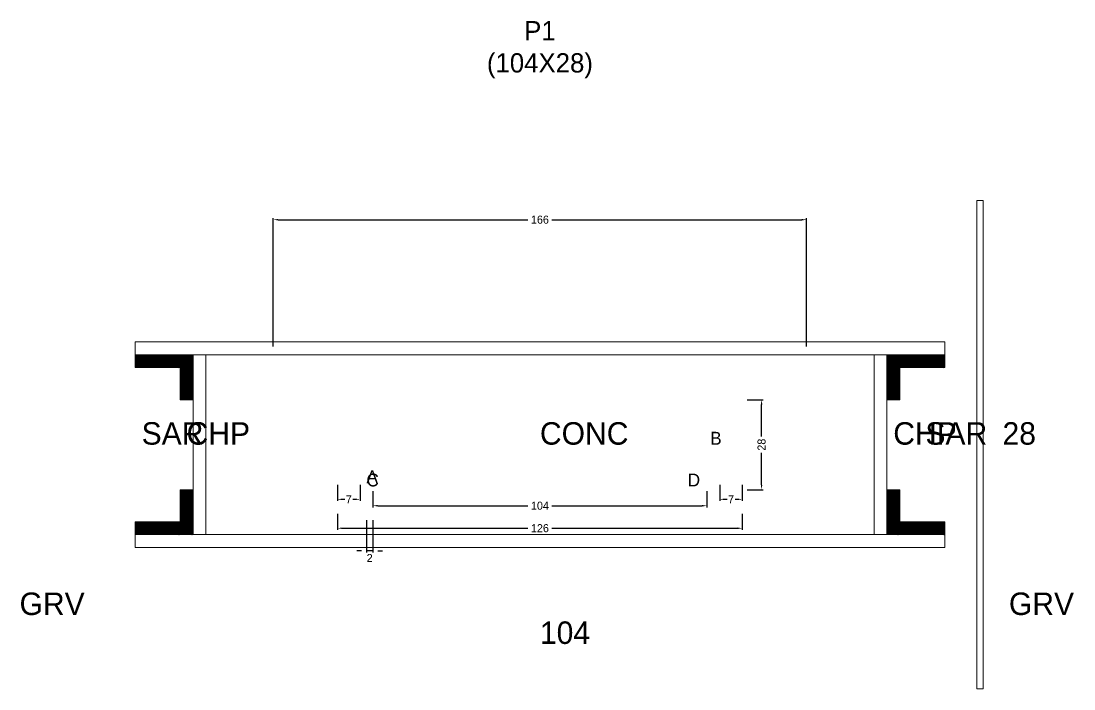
# Model space of a CAD drawing. Header units: centimetres. Extents: x -10500 to 4081, y -386 to 295.
# Drawn here: x -161.5 to 166.2, y 64 to 271.8 of the extents above; entities that cross this region are included whole.
import ezdxf

# ---------------------------------------------------------------- set-up
doc = ezdxf.new("R2010")
doc.units = ezdxf.units.CM
for name, color, linetype in [('COTA', 241, 'Continuous'), ('Hachura', 251, 'Continuous'), ('NOMENCLATURA', 7, 'Continuous'), ('SARRAFO', 251, 'Continuous'), ('Texto Seção', 7, 'Continuous')]:
    doc.layers.add(name, color=color, linetype=linetype)
doc.dimstyles.new('cotax2', dxfattribs={"dimtxt": 2.5, "dimasz": 1.5, "dimexe": 0.5, "dimexo": 0.5, "dimgap": 0.5, "dimtad": 1, "dimcen": 2.5, "dimazin": 3, "dimtfac": 1, "dimtmove": 0, "dimatfit": 3})

# ---------------------------------------------------------------- blocks, each defined once
blk = doc.blocks.new('_CLOSEDFILLED')
at = {"color": 0, "linetype": 'BYBLOCK'}
blk.add_solid([(-1, 0.16), (0, 0), (-1, -0.16)], dxfattribs=at)
blk = doc.blocks.new('*D14')
for p, q in [((-63, 118.5), (-63, 113.5)), ((63, 118.5), (63, 113.5)), ((-61.5, 114), (-3.75, 114)), ((3.75, 114), (61.5, 114))]:
    blk.add_line(p, q)
at = {"layer": 'Defpoints'}
for p in [(-63, 119), (63, 119), (-63, 114)]:
    blk.add_point(p, dxfattribs=at)
at = {"layer": 'COTA', "xscale": 1.5, "yscale": 1.5, "rotation": 180}
blk.add_blockref('_CLOSEDFILLED', (-63, 114), dxfattribs=at)
at = {"layer": 'COTA', "xscale": 1.5, "yscale": 1.5}
blk.add_blockref('_CLOSEDFILLED', (63, 114), dxfattribs=at)
at = {"layer": 'COTA', "insert": (0, 114), "char_height": 2.5, "attachment_point": 5}
blk.add_mtext('126', dxfattribs=at)
blk = doc.blocks.new('*D15')
for p, q in [((-52, 125.5), (-52, 120.5)), ((52, 125.5), (52, 120.5)), ((-50.5, 121), (-3.75, 121)), ((3.75, 121), (50.5, 121))]:
    blk.add_line(p, q)
at = {"layer": 'Defpoints'}
for p in [(-52, 126), (52, 126), (-52, 121)]:
    blk.add_point(p, dxfattribs=at)
at = {"layer": 'COTA', "xscale": 1.5, "yscale": 1.5, "rotation": 180}
blk.add_blockref('_CLOSEDFILLED', (-52, 121), dxfattribs=at)
at = {"layer": 'COTA', "xscale": 1.5, "yscale": 1.5}
blk.add_blockref('_CLOSEDFILLED', (52, 121), dxfattribs=at)
at = {"layer": 'COTA', "insert": (0, 121), "char_height": 2.5, "attachment_point": 5}
blk.add_mtext('104', dxfattribs=at)
blk = doc.blocks.new('*D16')
for p, q in [((64.5, 154), (69.5, 154)), ((69, 142.5), (69, 152.5)), ((69, 127.5), (69, 137.5)), ((64.5, 126), (69.5, 126))]:
    blk.add_line(p, q)
at = {"layer": 'Defpoints'}
for p in [(64, 154), (64, 126), (69, 126)]:
    blk.add_point(p, dxfattribs=at)
at = {"layer": 'COTA', "xscale": 1.5, "yscale": 1.5}
for p, rotation in [((69, 154), 90), ((69, 126), 270)]:
    blk.add_blockref('_CLOSEDFILLED', p, dxfattribs=dict(at, rotation=rotation))
at = {"layer": 'COTA', "insert": (69, 140), "char_height": 2.5, "attachment_point": 5, "rotation": 90}
blk.add_mtext('28', dxfattribs=at)
blk = doc.blocks.new('*D17')
for p, q in [((-63, 127.5), (-63, 122.5)), ((-56, 127.5), (-56, 122.5)), ((-61.5, 123), (-60.75, 123)), ((-58.25, 123), (-57.5, 123))]:
    blk.add_line(p, q)
at = {"layer": 'Defpoints'}
for p in [(-63, 128), (-56, 128), (-63, 123)]:
    blk.add_point(p, dxfattribs=at)
at = {"layer": 'COTA', "xscale": 1.5, "yscale": 1.5, "rotation": 180}
blk.add_blockref('_CLOSEDFILLED', (-63, 123), dxfattribs=at)
at = {"layer": 'COTA', "xscale": 1.5, "yscale": 1.5}
blk.add_blockref('_CLOSEDFILLED', (-56, 123), dxfattribs=at)
at = {"layer": 'COTA', "insert": (-59.5, 123), "char_height": 2.5, "attachment_point": 5}
blk.add_mtext('7', dxfattribs=at)
blk = doc.blocks.new('*D18')
for p, q in [((56, 127.5), (56, 122.5)), ((63, 127.5), (63, 122.5)), ((57.5, 123), (58.25, 123)), ((60.75, 123), (61.5, 123))]:
    blk.add_line(p, q)
at = {"layer": 'Defpoints'}
for p in [(56, 128), (63, 128), (56, 123)]:
    blk.add_point(p, dxfattribs=at)
at = {"layer": 'COTA', "xscale": 1.5, "yscale": 1.5, "rotation": 180}
blk.add_blockref('_CLOSEDFILLED', (56, 123), dxfattribs=at)
at = {"layer": 'COTA', "xscale": 1.5, "yscale": 1.5}
blk.add_blockref('_CLOSEDFILLED', (63, 123), dxfattribs=at)
at = {"layer": 'COTA', "insert": (59.5, 123), "char_height": 2.5, "attachment_point": 5}
blk.add_mtext('7', dxfattribs=at)
blk = doc.blocks.new('*D19')
for p, q in [((-83, 170.5), (-83, 210.5)), ((-81.5, 210), (-3.75, 210)), ((3.75, 210), (81.5, 210)), ((83, 170.5), (83, 210.5))]:
    blk.add_line(p, q)
at = {"layer": 'Defpoints'}
for p in [(-83, 210), (-83, 170), (83, 170)]:
    blk.add_point(p, dxfattribs=at)
at = {"layer": 'COTA', "xscale": 1.5, "yscale": 1.5, "rotation": 180}
blk.add_blockref('_CLOSEDFILLED', (-83, 210), dxfattribs=at)
at = {"layer": 'COTA', "xscale": 1.5, "yscale": 1.5}
blk.add_blockref('_CLOSEDFILLED', (83, 210), dxfattribs=at)
at = {"layer": 'COTA', "insert": (0, 210), "char_height": 2.5, "attachment_point": 5}
blk.add_mtext('166', dxfattribs=at)

msp = doc.modelspace()

# ---------------------------------------------------------------- hatches: boundary and pattern name
at = {"layer": 'SARRAFO'}
h = msp.add_hatch(dxfattribs=at)
h.set_pattern_fill('SOLID', scale=2)
h.paths.add_polyline_path([(-126, 164), (-112, 164), (-112, 168), (-126, 168)])
h = msp.add_hatch(dxfattribs=at)
h.set_pattern_fill('SOLID', scale=2)
h.paths.add_polyline_path([(-112, 154), (-108, 154), (-108, 168), (-112, 168)])
h = msp.add_hatch(dxfattribs=at)
h.set_pattern_fill('SOLID', scale=2)
h.paths.add_polyline_path([(108, 154), (112, 154), (112, 168), (108, 168)])
h = msp.add_hatch(dxfattribs=at)
h.set_pattern_fill('SOLID', scale=2)
h.paths.add_polyline_path([(112, 164), (126, 164), (126, 168), (112, 168)])
h = msp.add_hatch(dxfattribs=at)
h.set_pattern_fill('SOLID', scale=2)
h.paths.add_polyline_path([(-112, 112), (-108, 112), (-108, 126), (-112, 126)])
h = msp.add_hatch(dxfattribs=at)
h.set_pattern_fill('SOLID', scale=2)
h.paths.add_polyline_path([(108, 112), (112, 112), (112, 126), (108, 126)])
h = msp.add_hatch(dxfattribs=at)
h.set_pattern_fill('SOLID', scale=2)
h.paths.add_polyline_path([(-126, 112), (-112, 112), (-112, 116), (-126, 116)])
h = msp.add_hatch(dxfattribs=at)
h.set_pattern_fill('SOLID', scale=2)
h.paths.add_polyline_path([(112, 112), (126, 112), (126, 116), (112, 116)])

# ---------------------------------------------------------------- linework, layer by layer
at = {"layer": 'Hachura', "lineweight": 13}
msp.add_lwpolyline([(136, 64), (138, 64), (138, 216), (136, 216)], close=True, dxfattribs=at)
at = {"layer": 'Hachura', "lineweight": 18}
for points in [[(-126, 168), (126, 168), (126, 172), (-126, 172)], [(-108, 112), (-104, 112), (-104, 168), (-108, 168)], [(104, 112), (108, 112), (108, 168), (104, 168)], [(-126, 108), (126, 108), (126, 112), (-126, 112)]]:
    msp.add_lwpolyline(points, close=True, dxfattribs=at)
at = {"layer": 'SARRAFO', "lineweight": 13}
for points in [[(-126, 164), (-112, 164), (-112, 168), (-126, 168)], [(-112, 154), (-108, 154), (-108, 168), (-112, 168)], [(108, 154), (112, 154), (112, 168), (108, 168)], [(112, 164), (126, 164), (126, 168), (112, 168)], [(-112, 112), (-108, 112), (-108, 126), (-112, 126)], [(108, 112), (112, 112), (112, 126), (108, 126)], [(-126, 112), (-112, 112), (-112, 116), (-126, 116)], [(112, 112), (126, 112), (126, 116), (112, 116)]]:
    msp.add_lwpolyline(points, close=True, dxfattribs=at)

# ---------------------------------------------------------------- texts
at = {"layer": 'NOMENCLATURA'}
for s, p in [('B', (53, 140)), ('A', (-54, 128)), ('C', (-54, 127)), ('D', (46, 127))]:
    msp.add_text(s, height=4, dxfattribs=at).set_placement(p)
at = {"layer": 'NOMENCLATURA', "insert": (0, 254), "char_height": 6, "attachment_point": 8}
msp.add_mtext('P1\\P(104X28)', dxfattribs=at)
at = {"layer": 'Texto Seção'}
for s, p in [('SAR', (-124, 140)), ('CHP', (-110, 140)), ('CONC', (0, 140)), ('CHP', (110, 140)), ('SAR', (120, 140)), ('28', (144, 140)), ('GRV', (-162, 87)), ('GRV', (146, 87)), ('104', (0, 78))]:
    msp.add_text(s, height=7, dxfattribs=at).set_placement(p)

# ---------------------------------------------------------------- dimensions: what is measured, and where the dimension line sits
at = {"layer": 'COTA'}
for base, p1, p2, picture, middle in [((-83, 210), (-83, 170), (83, 170), '*D19', (0, 210)), ((-63, 123), (-63, 128), (-56, 128), '*D17', (-59.5, 123)), ((56, 123), (56, 128), (63, 128), '*D18', (59.5, 123)), ((-52, 121), (-52, 126), (52, 126), '*D15', (0, 121)), ((-63, 114), (-63, 119), (63, 119), '*D14', (0, 114))]:
    dim = msp.add_linear_dim(base=base, p1=p1, p2=p2, dimstyle='cotax2', dxfattribs=at)
    dim.commit()
    dim.dimension.update_dxf_attribs({"geometry": picture, "text_midpoint": middle})
dim = msp.add_linear_dim(base=(69, 126), p1=(64, 126), p2=(64, 154), angle=90, dimstyle='cotax2', dxfattribs=at)
dim.commit()
dim.dimension.update_dxf_attribs({"geometry": '*D16', "text_midpoint": (69, 140)})
msp.add_linear_dim(base=(-52, 107), p1=(-52, 117), p2=(-54, 117), dimstyle='cotax2', dxfattribs=at).render()

doc.saveas('drawing.dxf')
